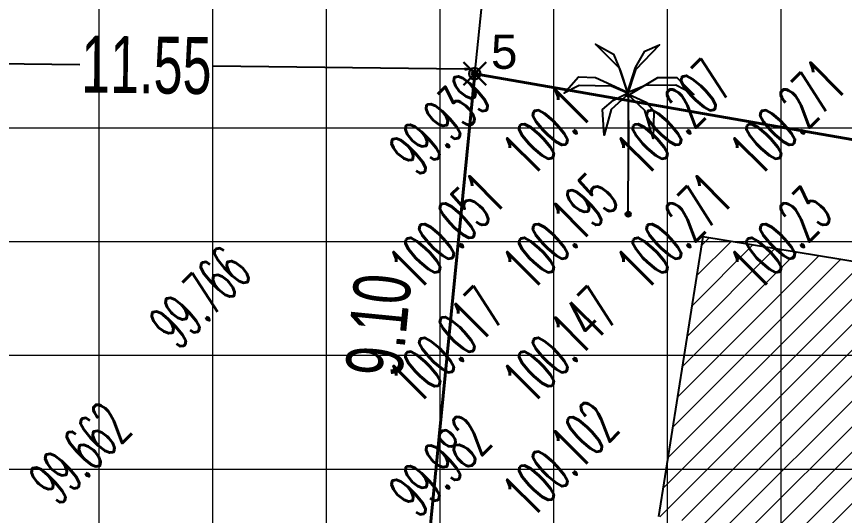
# Model space of a CAD drawing. Header units: millimetres. Extents: x 684983 to 685377, y 990360 to 990509.
# Drawn here: x 684994.56 to 685009.13, y 990451.23 to 990460 of the extents above; entities that cross this region are included whole.
import ezdxf

# ---------------------------------------------------------------- set-up
doc = ezdxf.new("R2010")
doc.units = ezdxf.units.MM
doc.header["$PDMODE"] = 35
doc.header["$PDSIZE"] = 0.2
for name, color, linetype, lineweight in [('BD', 1, 'Continuous', 40), ('BDRY POINT', 7, 'Continuous', 30), ('grid', 8, 'Continuous', 9), ('GRID LEVELS', 7, 'Continuous', 13), ('HAtch', 200, 'Continuous', 9)]:
    doc.layers.add(name, color=color, linetype=linetype, lineweight=lineweight)
for name, color, linetype in [('BL', 202, 'Continuous'), ('dim', 7, 'Continuous'), ('RD', 5, 'Continuous'), ('SYMBOLS', 7, 'Continuous')]:
    doc.layers.add(name, color=color, linetype=linetype)
doc.styles.add('DIM', font='ARIALN.TTF', dxfattribs={"width": 0.8, "height": 1})
doc.styles.add('ROMANS', font='arial.ttf')
doc.styles.get("Standard").update_dxf_attribs({"font": 'RomanS'})
doc.dimstyles.get("Standard").update_dxf_attribs({"dimtxt": 1, "dimasz": 0.18, "dimexe": 0.18, "dimexo": 0.0625, "dimgap": 0.09, "dimtad": 0, "dimrnd": 0.05, "dimzin": 0, "dimdsep": 46, "dimtxsty": 'DIM', "dimcen": 0.09, "dimse1": 1, "dimse2": 1, "dimsd1": 1, "dimsd2": 1, "dimadec": 0, "dimazin": 0, "dimtfac": 1, "dimtix": 1, "dimtofl": 0, "dimtmove": 2, "dimatfit": 3, "dimfxl": 0, "dimtolj": 1, "dimtzin": 0, "dimarcsym": 0})

# ---------------------------------------------------------------- blocks, each defined once
blk = doc.blocks.new('BD')
at = {"color": 7}
for p, q in [((-0.037, -0.034), (0.037, 0.034)), ((-0.035, 0.035), (0.035, -0.035))]:
    blk.add_line(p, q, dxfattribs=at)
blk.add_circle((0, 0), 0.05, dxfattribs=at)
blk.add_point((0, 0), dxfattribs=at)
blk = doc.blocks.new('*D16')
at = {"layer": 'Defpoints', "color": 0, "transparency": 16777216}
for p in [(685001.381, 990459.117), (685002.625, 990458.995), (685001.737, 990449.914)]:
    blk.add_point(p, dxfattribs=at)
at = {"layer": 'dim', "color": 0, "transparency": 16777216, "insert": (685000.937, 990454.576), "char_height": 1, "attachment_point": 5, "rotation": 84.4144, "style": 'DIM'}
blk.add_mtext('\\A1;9.10', dxfattribs=at)
blk = doc.blocks.new('*D30')
at = {"layer": 'Defpoints', "color": 0, "transparency": 16777216}
for p in [(685002.793, 990459.96), (685002.625, 990458.995), (685026.668, 990454.809)]:
    blk.add_point(p, dxfattribs=at)
at = {"layer": 'dim', "color": 0, "transparency": 16777216, "insert": (685014.814, 990457.867), "char_height": 1, "attachment_point": 5, "rotation": 350.1232, "style": 'DIM'}
blk.add_mtext('\\A1;24.40', dxfattribs=at)
blk = doc.blocks.new('A$C11072AF8')
blk.add_hatch(color=3).paths.add_polyline_path([(0.7827, 0.03, 1), (0.7227, 0.03, 1)])
at = {"color": 3}
blk.add_line((0.7527, 0.03), (0.7578, 0.8082), dxfattribs=at)
blk.add_lwpolyline([(0.7538, 0.8315), (0.7578, 0.8627), (0.7578, 1.4423), (0.553, 1.2582), (0.4711, 0.9582), (0.4506, 1.2582), (0.5803, 1.3673), (0.7441, 1.4491), (0.553, 1.5309), (0.1775, 1.5377), (0, 1.4491), (0.1707, 1.64), (0.3687, 1.6332), (0.7441, 1.4627), (0.6486, 1.7423), (0.3687, 2.0219), (0.5803, 1.9059), (0.6622, 1.7082), (0.7441, 1.4559), (0.8397, 1.7491), (0.9489, 1.94), (1.1196, 2.015), (0.8397, 1.7218), (0.7373, 1.415), (1.0991, 1.6332), (1.3244, 1.6332), (1.5224, 1.4355), (1.3108, 1.5446), (0.9558, 1.5377), (0.7305, 1.4491), (0.9694, 1.34), (1.0513, 1.2377), (1.0445, 0.9173), (0.9489, 1.2446), (0.751, 1.4287), (0.7578, 0.8354), (0.7591, 0.8234)], dxfattribs=at)
blk.add_circle((0.7527, 0.03), 0.03, dxfattribs=at)
blk = doc.blocks.new('A$C0CA14312')
blk.add_blockref('A$C11072AF8', (0, 0))
blk = doc.blocks.new('CCONUT')
at = {"xscale": 0.6000000000000001, "yscale": 0.6000000000000001, "zscale": 0.6000000000000001}
blk.add_blockref('A$C0CA14312', (-0.4516, -0.018), dxfattribs=at)
blk = doc.blocks.new('*D44')
at = {"layer": 'Defpoints', "color": 0, "transparency": 16777216}
for p in [(684991.071, 990459.136), (684991.072, 990459.213), (685002.625, 990458.995)]:
    blk.add_point(p, dxfattribs=at)
at = {"layer": 'dim', "color": 0, "lineweight": -2, "transparency": 16777216}
for p, q in [((684991.252, 990459.211), (684995.68, 990459.157)), ((685002.446, 990459.075), (684998.017, 990459.129))]:
    blk.add_line(p, q, dxfattribs=at)
at = {"layer": 'dim', "color": 0, "transparency": 16777216}
for points in [[(684991.252, 990459.241), (684991.251, 990459.181), (684991.072, 990459.213)], [(685002.446, 990459.105), (685002.446, 990459.045), (685002.626, 990459.073)]]:
    blk.add_solid(points, dxfattribs=at)
at = {"layer": 'dim', "color": 0, "transparency": 16777216, "insert": (684996.849, 990459.143), "char_height": 1, "attachment_point": 5, "rotation": 359.302, "style": 'DIM'}
blk.add_mtext('\\A1;11.55', dxfattribs=at)

msp = doc.modelspace()

# ---------------------------------------------------------------- hatches: boundary and pattern name
at = {"layer": 'HAtch'}
h = msp.add_hatch(dxfattribs=at)
h.set_pattern_fill('ANSI31', color=256, scale=0.1)
h.set_pattern_definition([(45, (-165.7308, 1.1705), (-0.22450640303, 0.22450640303), [])])
h.paths.add_polyline_path([(685080.605, 990417.868), (685072.834, 990420.299), (685069.244, 990408.824), (685077.015, 990406.393)])
h.paths.add_polyline_path([(685033.231, 990416.161), (685030.818, 990416.829), (685030.305, 990414.415), (685032.718, 990413.747)])
h.paths.add_polyline_path([(685020.763, 990416.507), (685016.714, 990417.387), (685017.139, 990419.344), (685015.082, 990419.802), (685014.998, 990419.416), (685007.921, 990420.955), (685005.494, 990409.793), (685018.336, 990405.345)])
h.paths.add_polyline_path([(685016.828, 990454.458), (685006.64, 990456.135), (685005.859, 990451.208), (685016.047, 990449.531)])
h.paths.add_polyline_path([(685026.329, 990479.733), (685016.088, 990480.836), (685014.479, 990465.902), (685017.592, 990465.567), (685017.312, 990462.968), (685024.44, 990462.2)])
h.paths.add_polyline_path([(685043.926, 990460.974), (685034.141, 990462.066), (685033.564, 990457.301), (685043.349, 990456.209)])

# ---------------------------------------------------------------- linework, layer by layer
at = {"layer": 'BD'}
for p in [(685001.737, 990449.914), (685026.668, 990454.809)]:
    msp.add_line(p, (685002.625, 990458.995), dxfattribs=at)
at = {"layer": 'BL'}
for q in [(685005.859, 990451.208), (685016.828, 990454.458)]:
    msp.add_line((685006.64, 990456.135), q, dxfattribs=at)
at = {"layer": 'grid'}
for p, q in [((684996.014, 990509.155), (684996.014, 990377.924)), ((684998.014, 990509.155), (684998.014, 990377.924)), ((685000.014, 990509.155), (685000.014, 990377.924)), ((685002.014, 990509.155), (685002.014, 990377.924)), ((685004.014, 990509.155), (685004.014, 990377.924)), ((685006.014, 990509.155), (685006.014, 990377.924)), ((685008.014, 990509.155), (685008.014, 990377.924)), ((685085.196, 990458.038), (684982.764, 990458.038)), ((685085.196, 990456.038), (684982.764, 990456.038)), ((685085.196, 990454.038), (684982.764, 990454.038)), ((685085.196, 990452.038), (684982.764, 990452.038))]:
    msp.add_line(p, q, dxfattribs=at)
at = {"layer": 'RD'}
msp.add_line((685002.625, 990458.995), (685003.473, 990467.147), dxfattribs=at)

# ---------------------------------------------------------------- block references
at = {"layer": 'BDRY POINT'}
msp.add_blockref('BD', (685002.625, 990458.995), dxfattribs=at)
at = {"layer": 'SYMBOLS', "ltscale": 10, "xscale": 2.5, "yscale": 2.5, "zscale": 2.5}
msp.add_blockref('CCONUT', (685005.326, 990456.523, 100.294), dxfattribs=at)

# ---------------------------------------------------------------- texts
at = {"color": 1, "style": 'ROMANS'}
msp.add_text('5', height=0.6, dxfattribs=at).set_placement((685002.911, 990459.08))
at = {"layer": 'GRID LEVELS', "width": 0.5}
for s, p in [('100.207', (685005.63, 990457.158, 100.207)), ('100.271', (685007.63, 990457.158, 100.271)), ('99.939', (685001.63, 990457.158, 99.939)), ('100.1', (685003.63, 990457.158, 100.1)), ('100.195', (685003.63, 990455.158, 100.195)), ('100.051', (685001.63, 990455.158, 100.051)), ('100.271', (685005.63, 990455.158, 100.271)), ('100.23', (685007.63, 990455.158, 100.23)), ('99.766', (684997.409, 990454.115, 99.766)), ('100.017', (685001.63, 990453.158, 100.017)), ('100.147', (685003.63, 990453.158, 100.147)), ('99.662', (684995.294, 990451.373, 99.662)), ('100.102', (685003.63, 990451.158, 100.102)), ('99.66', (684995.294, 990451.373, 99.66)), ('99.982', (685001.63, 990451.158, 99.982))]:
    msp.add_text(s, height=0.8, rotation=45, dxfattribs=at).set_placement(p)

# ---------------------------------------------------------------- dimensions: what is measured, and where the dimension line sits
at = {"layer": 'dim'}
for p1, distance, picture, middle in [((685026.668, 990454.809), -0.979, '*D30', (685014.814, 990457.867)), ((685001.737, 990449.914), 1.25, '*D16', (685000.937, 990454.576))]:
    dim = msp.add_aligned_dim(p1=p1, p2=(685002.625, 990458.995), distance=distance, dimstyle='Standard', dxfattribs=at)
    dim.commit()
    dim.dimension.update_dxf_attribs({"geometry": picture, "text_midpoint": middle})
dim = msp.add_aligned_dim(p1=(685002.6251, 990458.9951), p2=(684991.0706, 990459.1359), distance=-0.0774, dimstyle='Standard', override={"dimsd1": 0, "dimsd2": 0}, dxfattribs=at)
dim.commit()
dim.dimension.update_dxf_attribs({"geometry": '*D44', "text_midpoint": (684996.8488, 990459.1429)})

doc.saveas('drawing.dxf')
